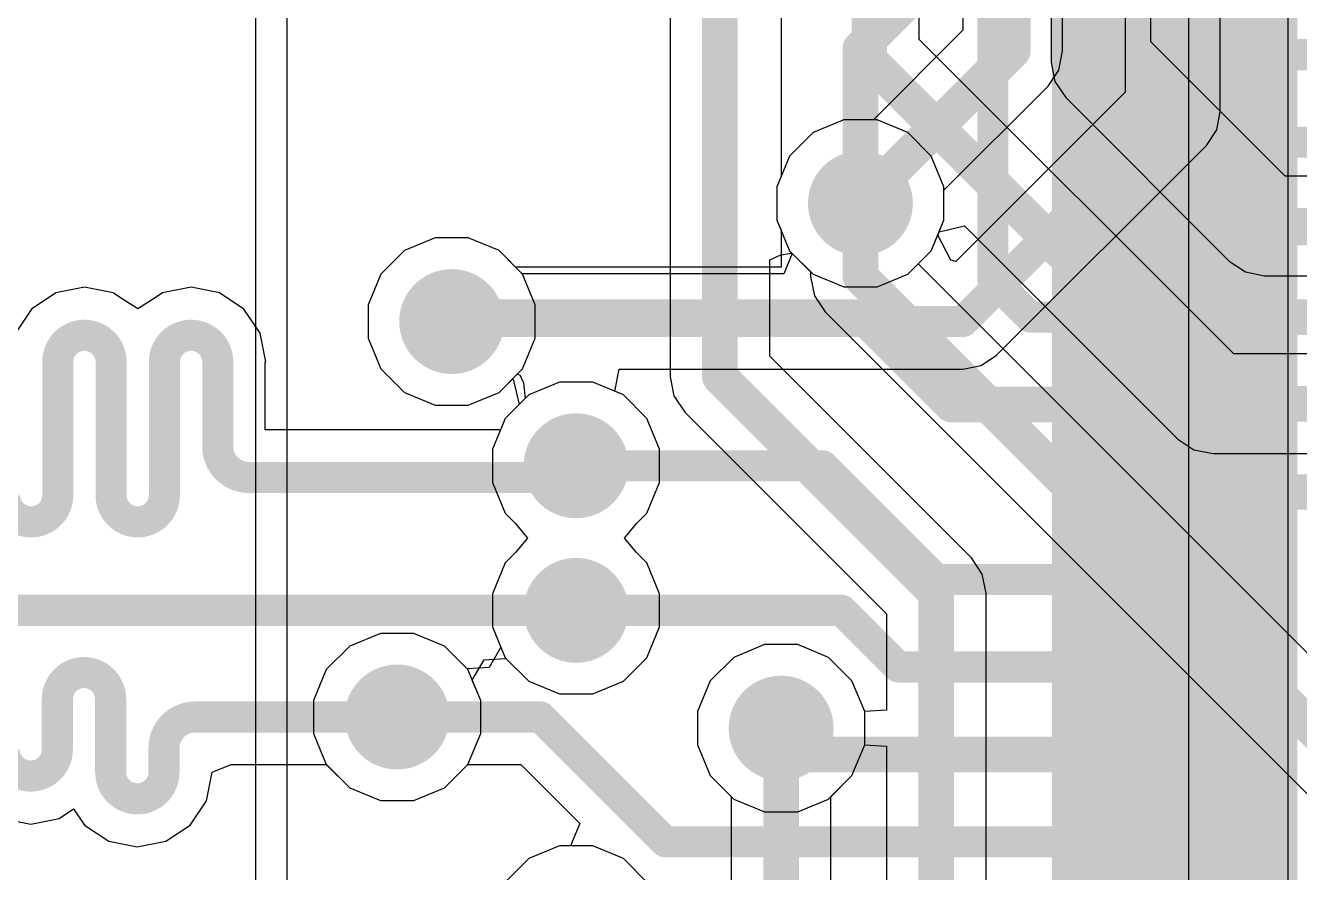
# Model space of a CAD drawing. Header units: inches. Extents: x -3 to 128, y -12 to 41.
# Drawn here: x 101.22 to 108.5, y 18.88 to 23.73 of the extents above; entities that cross this region are included whole.
import ezdxf

# ---------------------------------------------------------------- set-up
doc = ezdxf.new("R2010")
doc.units = ezdxf.units.IN
for name, color, linetype in [('Bottom Layer', 5, 'Continuous'), ('Layer 1', 16, 'Continuous'), ('Layer 2', 76, 'Continuous'), ('Top Layer', 1, 'Continuous'), ('Top Paste', 8, 'Continuous'), ('Top Solder', 216, 'Continuous'), ('Via Holes', 16, 'Continuous')]:
    doc.layers.add(name, color=color, linetype=linetype)

msp = doc.modelspace()

# ---------------------------------------------------------------- hatches: boundary and pattern name
at = {"layer": 'Bottom Layer'}
h = msp.add_hatch(color=5, dxfattribs=at)
edge = h.paths.add_edge_path()
edge.add_arc((105.9935, 22.7091), 0.3, 0, 360)
h = msp.add_hatch(color=5, dxfattribs=at)
edge = h.paths.add_edge_path()
edge.add_arc((103.6567, 22.0337), 0.3, 0, 360)
h = msp.add_hatch(color=5, dxfattribs=at)
edge = h.paths.add_edge_path()
edge.add_arc((104.3679, 21.2091), 0.3, 0, 360)
h = msp.add_hatch(color=5, dxfattribs=at)
edge = h.paths.add_edge_path()
edge.add_arc((104.3679, 20.3827), 0.3, 0, 360)
h = msp.add_hatch(color=5, dxfattribs=at)
edge = h.paths.add_edge_path()
edge.add_arc((103.3446, 19.7731), 0.3, 0, 360)
h = msp.add_hatch(color=5, dxfattribs=at)
edge = h.paths.add_edge_path()
edge.add_arc((105.5401, 19.7091), 0.3, 0, 360)
at = {"layer": 'Layer 1'}
h = msp.add_hatch(color=16, dxfattribs=at)
edge = h.paths.add_edge_path()
edge.add_arc((105.9935, 22.7091), 0.3, 0, 360)
h = msp.add_hatch(color=16, dxfattribs=at)
edge = h.paths.add_edge_path()
edge.add_arc((103.6567, 22.0337), 0.3, 0, 360)
h = msp.add_hatch(color=16, dxfattribs=at)
edge = h.paths.add_edge_path()
edge.add_arc((104.3679, 21.2091), 0.3, 0, 360)
h = msp.add_hatch(color=16, dxfattribs=at)
edge = h.paths.add_edge_path()
edge.add_arc((104.3679, 20.3827), 0.3, 0, 360)
h = msp.add_hatch(color=16, dxfattribs=at)
edge = h.paths.add_edge_path()
edge.add_arc((103.3446, 19.7731), 0.3, 0, 360)
h = msp.add_hatch(color=16, dxfattribs=at)
edge = h.paths.add_edge_path()
edge.add_arc((105.5401, 19.7091), 0.3, 0, 360)
at = {"layer": 'Layer 2'}
h = msp.add_hatch(color=76, dxfattribs=at)
edge = h.paths.add_edge_path()
edge.add_arc((105.9935, 22.7091), 0.3, 0, 360)
h = msp.add_hatch(color=76, dxfattribs=at)
edge = h.paths.add_edge_path()
edge.add_arc((103.6567, 22.0337), 0.3, 0, 360)
h = msp.add_hatch(color=76, dxfattribs=at)
edge = h.paths.add_edge_path()
edge.add_arc((104.3679, 21.2091), 0.3, 0, 360)
h = msp.add_hatch(color=76, dxfattribs=at)
edge = h.paths.add_edge_path()
edge.add_arc((104.3679, 20.3827), 0.3, 0, 360)
h = msp.add_hatch(color=76, dxfattribs=at)
edge = h.paths.add_edge_path()
edge.add_arc((103.3446, 19.7731), 0.3, 0, 360)
h = msp.add_hatch(color=76, dxfattribs=at)
edge = h.paths.add_edge_path()
edge.add_arc((105.5401, 19.7091), 0.3, 0, 360)
at = {"layer": 'Top Layer'}
for points in [[(107.1901, 23.7091), (108.3901, 23.7091), (108.3901, 23.4091), (107.1901, 23.4091)], [(107.1901, 23.2091), (108.3901, 23.2091), (108.3901, 22.9091), (107.1901, 22.9091)], [(107.1901, 22.7091), (108.3901, 22.7091), (108.3901, 22.4091), (107.1901, 22.4091)], [(107.1901, 22.2091), (108.3901, 22.2091), (108.3901, 21.9091), (107.1901, 21.9091)], [(107.1901, 21.7091), (108.3901, 21.7091), (108.3901, 21.4091), (107.1901, 21.4091)], [(107.1901, 21.2091), (108.3901, 21.2091), (108.3901, 20.9091), (107.1901, 20.9091)], [(107.1901, 20.7091), (108.3901, 20.7091), (108.3901, 20.4091), (107.1901, 20.4091)], [(107.1901, 20.2091), (108.3901, 20.2091), (108.3901, 19.9091), (107.1901, 19.9091)], [(107.1901, 19.7091), (108.3901, 19.7091), (108.3901, 19.4091), (107.1901, 19.4091)], [(107.1901, 19.2091), (108.3901, 19.2091), (108.3901, 18.9091), (107.1901, 18.9091)]]:
    msp.add_hatch(color=1, dxfattribs=at).paths.add_polyline_path(points)
h = msp.add_hatch(color=1, dxfattribs=at)
edge = h.paths.add_edge_path()
edge.add_arc((105.9935, 22.7091), 0.3, 0, 360)
h = msp.add_hatch(color=1, dxfattribs=at)
edge = h.paths.add_edge_path()
edge.add_arc((103.6567, 22.0337), 0.3, 0, 360)
h = msp.add_hatch(color=1, dxfattribs=at)
edge = h.paths.add_edge_path()
edge.add_arc((104.3679, 21.2091), 0.3, 0, 360)
h = msp.add_hatch(color=1, dxfattribs=at)
edge = h.paths.add_edge_path()
edge.add_arc((104.3679, 20.3827), 0.3, 0, 360)
h = msp.add_hatch(color=1, dxfattribs=at)
edge = h.paths.add_edge_path()
edge.add_arc((103.3446, 19.7731), 0.3, 0, 360)
h = msp.add_hatch(color=1, dxfattribs=at)
edge = h.paths.add_edge_path()
edge.add_arc((105.5401, 19.7091), 0.3, 0, 360)
at = {"layer": 'Top Paste'}
for points in [[(107.1901, 23.7091), (108.3901, 23.7091), (108.3901, 23.4091), (107.1901, 23.4091)], [(107.1901, 23.2091), (108.3901, 23.2091), (108.3901, 22.9091), (107.1901, 22.9091)], [(107.1901, 22.7091), (108.3901, 22.7091), (108.3901, 22.4091), (107.1901, 22.4091)], [(107.1901, 22.2091), (108.3901, 22.2091), (108.3901, 21.9091), (107.1901, 21.9091)], [(107.1901, 21.7091), (108.3901, 21.7091), (108.3901, 21.4091), (107.1901, 21.4091)], [(107.1901, 21.2091), (108.3901, 21.2091), (108.3901, 20.9091), (107.1901, 20.9091)], [(107.1901, 20.7091), (108.3901, 20.7091), (108.3901, 20.4091), (107.1901, 20.4091)], [(107.1901, 20.2091), (108.3901, 20.2091), (108.3901, 19.9091), (107.1901, 19.9091)], [(107.1901, 19.7091), (108.3901, 19.7091), (108.3901, 19.4091), (107.1901, 19.4091)], [(107.1901, 19.2091), (108.3901, 19.2091), (108.3901, 18.9091), (107.1901, 18.9091)]]:
    msp.add_hatch(color=8, dxfattribs=at).paths.add_polyline_path(points)
at = {"layer": 'Top Solder'}
for points in [[(107.0885, 23.8107), (108.4917, 23.8107), (108.4917, 23.3075), (107.0885, 23.3075)], [(107.0885, 23.3107), (108.4917, 23.3107), (108.4917, 22.8075), (107.0885, 22.8075)], [(107.0885, 22.8107), (108.4917, 22.8107), (108.4917, 22.3075), (107.0885, 22.3075)], [(107.0885, 22.3107), (108.4917, 22.3107), (108.4917, 21.8075), (107.0885, 21.8075)], [(107.0885, 21.8107), (108.4917, 21.8107), (108.4917, 21.3075), (107.0885, 21.3075)], [(107.0885, 21.3107), (108.4917, 21.3107), (108.4917, 20.8075), (107.0885, 20.8075)], [(107.0885, 20.8107), (108.4917, 20.8107), (108.4917, 20.3075), (107.0885, 20.3075)], [(107.0885, 20.3107), (108.4917, 20.3107), (108.4917, 19.8075), (107.0885, 19.8075)], [(107.0885, 19.8107), (108.4917, 19.8107), (108.4917, 19.3075), (107.0885, 19.3075)], [(107.0885, 19.3107), (108.4917, 19.3107), (108.4917, 18.8075), (107.0885, 18.8075)]]:
    msp.add_hatch(color=216, dxfattribs=at).paths.add_polyline_path(points)
at = {"layer": 'Via Holes'}
h = msp.add_hatch(color=7, dxfattribs=at)
edge = h.paths.add_edge_path()
edge.add_arc((105.9935, 22.7091), 0.15, 0, 360)
h = msp.add_hatch(color=7, dxfattribs=at)
edge = h.paths.add_edge_path()
edge.add_arc((103.6567, 22.0337), 0.15, 0, 360)
h = msp.add_hatch(color=7, dxfattribs=at)
edge = h.paths.add_edge_path()
edge.add_arc((104.3679, 21.2091), 0.15, 0, 360)
h = msp.add_hatch(color=7, dxfattribs=at)
edge = h.paths.add_edge_path()
edge.add_arc((104.3679, 20.3827), 0.15, 0, 360)
h = msp.add_hatch(color=7, dxfattribs=at)
edge = h.paths.add_edge_path()
edge.add_arc((103.3446, 19.7731), 0.15, 0, 360)
h = msp.add_hatch(color=7, dxfattribs=at)
edge = h.paths.add_edge_path()
edge.add_arc((105.5401, 19.7091), 0.15, 0, 360)

# ---------------------------------------------------------------- linework, layer by layer
at = {"layer": 'Bottom Layer'}
for p, q in [((107.8696, 25.7949), (107.8696, 16.6771)), ((108.4394, 16.5591), (108.4394, 25.6769)), ((105.8985, 23.1869), (105.7228, 23.1141)), ((106.0885, 23.1869), (105.8985, 23.1869)), ((106.2641, 23.1141), (106.0885, 23.1869)), ((105.7228, 23.1141), (105.5884, 22.9797)), ((106.3986, 22.9797), (106.2641, 23.1141)), ((105.5884, 22.9797), (105.5157, 22.8041)), ((106.4713, 22.8041), (106.3986, 22.9797)), ((105.5157, 22.8041), (105.5157, 22.614)), ((106.4713, 22.614), (106.4713, 22.8041)), ((105.5157, 22.614), (105.5884, 22.4384)), ((106.3986, 22.4384), (106.4713, 22.614)), ((103.5617, 22.5115), (103.386, 22.4388)), ((103.7517, 22.5115), (103.5617, 22.5115)), ((103.9273, 22.4388), (103.7517, 22.5115)), ((103.386, 22.4388), (103.2516, 22.3044)), ((104.0618, 22.3044), (103.9273, 22.4388)), ((105.5884, 22.4384), (105.7228, 22.304)), ((106.2641, 22.304), (106.3986, 22.4384)), ((103.2516, 22.3044), (103.1789, 22.1288)), ((104.1345, 22.1288), (104.0618, 22.3044)), ((105.7228, 22.304), (105.8985, 22.2313)), ((106.0885, 22.2313), (106.2641, 22.304)), ((105.8985, 22.2313), (106.0885, 22.2313)), ((103.1789, 22.1288), (103.1789, 21.9387)), ((104.1345, 21.9387), (104.1345, 22.1288)), ((103.1789, 21.9387), (103.2516, 21.7631)), ((104.0618, 21.7631), (104.1345, 21.9387)), ((103.2516, 21.7631), (103.386, 21.6287)), ((103.9273, 21.6287), (104.0618, 21.7631)), ((104.2729, 21.6869), (104.0972, 21.6141)), ((104.4629, 21.6869), (104.2729, 21.6869)), ((104.6385, 21.6141), (104.4629, 21.6869)), ((103.386, 21.6287), (103.5617, 21.5559)), ((103.7517, 21.5559), (103.9273, 21.6287)), ((104.0972, 21.6141), (103.9628, 21.4797)), ((104.773, 21.4797), (104.6385, 21.6141)), ((103.5617, 21.5559), (103.7517, 21.5559)), ((103.9628, 21.4797), (103.8901, 21.3041)), ((104.8457, 21.3041), (104.773, 21.4797)), ((103.8901, 21.3041), (103.8901, 21.114)), ((104.8457, 21.114), (104.8457, 21.3041)), ((103.8901, 21.114), (103.9628, 20.9384)), ((104.773, 20.9384), (104.8457, 21.114)), ((103.9628, 20.9384), (104.0224, 20.8789)), ((104.7134, 20.8789), (104.773, 20.9384)), ((104.0224, 20.8789), (104.0906, 20.7959)), ((104.6452, 20.7959), (104.7134, 20.8789)), ((104.0906, 20.7959), (104.0224, 20.7129)), ((104.7134, 20.7129), (104.6452, 20.7959)), ((104.0224, 20.7129), (103.9628, 20.6534)), ((104.773, 20.6534), (104.7134, 20.7129)), ((103.9628, 20.6534), (103.8901, 20.4778)), ((104.8457, 20.4778), (104.773, 20.6534)), ((103.8901, 20.4778), (103.8901, 20.2877)), ((104.8457, 20.2877), (104.8457, 20.4778)), ((103.2496, 20.2509), (103.0739, 20.1782)), ((103.4396, 20.2509), (103.2496, 20.2509)), ((103.6152, 20.1782), (103.4396, 20.2509)), ((103.8901, 20.2877), (103.9628, 20.1121)), ((104.773, 20.1121), (104.8457, 20.2877)), ((103.0739, 20.1782), (102.9395, 20.0438)), ((103.7497, 20.0438), (103.6152, 20.1782)), ((105.4451, 20.1869), (105.2695, 20.1141)), ((105.6352, 20.1869), (105.4451, 20.1869)), ((105.8108, 20.1141), (105.6352, 20.1869)), ((103.9628, 20.1121), (104.0972, 19.9777)), ((104.6385, 19.9777), (104.773, 20.1121)), ((105.2695, 20.1141), (105.1351, 19.9797)), ((105.9452, 19.9797), (105.8108, 20.1141)), ((102.9395, 20.0438), (102.8668, 19.8682)), ((103.8224, 19.8682), (103.7497, 20.0438)), ((104.0972, 19.9777), (104.2729, 19.9049)), ((104.4629, 19.9049), (104.6385, 19.9777)), ((105.1351, 19.9797), (105.0623, 19.8041)), ((106.0179, 19.8041), (105.9452, 19.9797)), ((104.2729, 19.9049), (104.4629, 19.9049)), ((102.8668, 19.8682), (102.8668, 19.6781)), ((103.8224, 19.6781), (103.8224, 19.8682)), ((105.0623, 19.8041), (105.0623, 19.614)), ((106.0179, 19.614), (106.0179, 19.8041)), ((102.8668, 19.6781), (102.9395, 19.5025)), ((103.7497, 19.5025), (103.8224, 19.6781)), ((105.0623, 19.614), (105.1351, 19.4384)), ((105.9452, 19.4384), (106.0179, 19.614)), ((102.9395, 19.5025), (103.0739, 19.3681)), ((103.6152, 19.3681), (103.7497, 19.5025)), ((105.1351, 19.4384), (105.2552, 19.3182)), ((105.825, 19.3182), (105.9452, 19.4384)), ((103.0739, 19.3681), (103.2496, 19.2953)), ((103.4396, 19.2953), (103.6152, 19.3681)), ((105.2552, 19.3182), (105.2552, 17.9646)), ((105.825, 17.8466), (105.825, 19.3182)), ((103.2496, 19.2953), (103.4396, 19.2953)), ((104.2729, 19.0369), (104.0972, 18.9641)), ((104.4629, 19.0369), (104.2729, 19.0369)), ((104.6385, 18.9641), (104.4629, 19.0369)), ((104.0972, 18.9641), (103.9628, 18.8297)), ((104.773, 18.8297), (104.6385, 18.9641))]:
    msp.add_line(p, q, dxfattribs=at)
for points in [[(108.1545, 16.5591, 0.2032, 0.2032, 0), (108.1545, 25.7949, 0.2032, 0.2032, 0)], [(105.5401, 17.8466, 0.2032, 0.2032, 0), (105.5401, 19.7091, 0.2032, 0.2032, 0)]]:
    msp.add_lwpolyline(points, format="xyseb", dxfattribs=at)
msp.add_lwpolyline([(105.4893, 19.7091, 0.1016, 0.1016, 1), (105.5909, 19.7091, 0.1016, 0.1016, 1)], format="xyseb", close=True, dxfattribs=at)
at = {"layer": 'Layer 1'}
for p, q in [((107.6534, 23.6333), (107.6534, 29.9467)), ((107.0837, 25.8995), (107.0837, 23.5153)), ((104.9052, 24.5885), (104.9052, 21.7173)), ((106.3292, 23.6465), (106.3292, 24.1165)), ((108.1275, 21.8482), (106.3292, 23.6465)), ((108.4217, 22.865), (107.6534, 23.6333)), ((107.0837, 23.5153), (107.0837, 23.5153)), ((107.0837, 23.5153), (107.1053, 23.4063)), ((107.1053, 23.4063), (107.1671, 23.3139)), ((107.1671, 23.3139), (108.1023, 22.3787)), ((118.83, 22.865), (108.4217, 22.865)), ((106.4435, 22.5469), (106.5886, 22.5813)), ((106.5886, 22.5813), (107.808, 21.3619)), ((103.5617, 22.5115), (103.386, 22.4388)), ((103.7517, 22.5115), (103.5617, 22.5115)), ((103.9273, 22.4388), (103.7517, 22.5115)), ((106.3986, 22.4384), (106.4435, 22.5469)), ((103.386, 22.4388), (103.2516, 22.3044)), ((104.0618, 22.3044), (103.9273, 22.4388)), ((106.3233, 22.3632), (106.3986, 22.4384)), ((105.475, 22.3859), (105.5384, 22.4152)), ((105.475, 21.8353), (105.475, 22.3859)), ((105.5384, 22.4152), (105.602, 22.4249)), ((105.602, 22.4249), (105.7086, 22.3182)), ((108.9926, 19.6939), (106.3233, 22.3632)), ((108.1023, 22.3787), (108.1023, 22.3787)), ((108.1023, 22.3787), (108.1947, 22.317)), ((103.2516, 22.3044), (103.1789, 22.1288)), ((104.1345, 22.1288), (104.0618, 22.3044)), ((105.7086, 22.3182), (105.7086, 22.2902)), ((105.7086, 22.2902), (105.7086, 22.2902)), ((105.7086, 22.2902), (105.7303, 22.1811)), ((108.1947, 22.317), (108.3037, 22.2953)), ((108.3037, 22.2953), (108.3037, 22.2953)), ((108.3037, 22.2953), (118.83, 22.2953)), ((101.557, 22.2302), (101.3935, 22.1977)), ((101.7205, 22.1977), (101.557, 22.2302)), ((102.1666, 22.2302), (102.0031, 22.1977)), ((102.3301, 22.1977), (102.1666, 22.2302)), ((101.3935, 22.1977), (101.2548, 22.1051)), ((101.7572, 22.1732), (101.7205, 22.1977)), ((101.8618, 22.1068), (101.7572, 22.1732)), ((101.9664, 22.1732), (101.8618, 22.1068)), ((102.0031, 22.1977), (101.9664, 22.1732)), ((102.4687, 22.1051), (102.3301, 22.1977)), ((105.7303, 22.1811), (105.7921, 22.0887)), ((101.2548, 22.1051), (101.1622, 21.9665)), ((102.5614, 21.9665), (102.4687, 22.1051)), ((103.1789, 22.1288), (103.1789, 21.9387)), ((104.1345, 21.9387), (104.1345, 22.1288)), ((105.7921, 22.0887), (108.6731, 19.2076)), ((102.5939, 21.8029), (102.5614, 21.9665)), ((103.1789, 21.9387), (103.2516, 21.7631)), ((104.0618, 21.7631), (104.1345, 21.9387)), ((102.5909, 21.4143), (102.5909, 21.8029)), ((102.5909, 21.8029), (102.5939, 21.8029)), ((106.6282, 20.6821), (105.475, 21.8353)), ((116.3627, 21.8482), (108.1275, 21.8482)), ((103.2516, 21.7631), (103.386, 21.6287)), ((103.9273, 21.6287), (104.0618, 21.7631)), ((104.9052, 21.7173), (104.9052, 21.7173)), ((104.9052, 21.7173), (104.9269, 21.6082)), ((104.2729, 21.6869), (104.0972, 21.6141)), ((104.4629, 21.6869), (104.2729, 21.6869)), ((104.6385, 21.6141), (104.4629, 21.6869)), ((103.386, 21.6287), (103.5617, 21.5559)), ((103.7517, 21.5559), (103.9273, 21.6287)), ((104.0972, 21.6141), (103.9628, 21.4797)), ((104.773, 21.4797), (104.6385, 21.6141)), ((104.9269, 21.6082), (104.9887, 21.5158)), ((103.5617, 21.5559), (103.7517, 21.5559)), ((104.9887, 21.5158), (106.1419, 20.3626)), ((103.9628, 21.4797), (103.9357, 21.4143)), ((104.8457, 21.3041), (104.773, 21.4797)), ((103.9357, 21.4143), (102.5909, 21.4143)), ((107.808, 21.3619), (107.808, 21.3619)), ((107.808, 21.3619), (107.9005, 21.3002)), ((104.8457, 21.114), (104.8457, 21.3041)), ((107.9005, 21.3002), (108.0095, 21.2785)), ((108.0095, 21.2785), (108.682, 21.2785)), ((104.773, 20.9384), (104.8457, 21.114)), ((104.7134, 20.8789), (104.773, 20.9384)), ((104.6452, 20.7959), (104.7134, 20.8789)), ((104.7134, 20.7129), (104.6452, 20.7959)), ((104.773, 20.6534), (104.7134, 20.7129)), ((104.8457, 20.4778), (104.773, 20.6534)), ((106.69, 20.5896), (106.6282, 20.6821)), ((106.6282, 20.6821), (106.6282, 20.6821)), ((106.7116, 20.4806), (106.69, 20.5896)), ((104.8457, 20.2877), (104.8457, 20.4778)), ((106.7116, 17.2213), (106.7116, 20.4806)), ((106.7116, 20.4806), (106.7116, 20.4806)), ((106.1419, 20.3626), (106.1419, 19.8114)), ((104.773, 20.1121), (104.8457, 20.2877)), ((105.4451, 20.1869), (105.2695, 20.1141)), ((105.6352, 20.1869), (105.4451, 20.1869)), ((105.8108, 20.1141), (105.6352, 20.1869)), ((103.8419, 20.0993), (103.9666, 20.1083)), ((103.9666, 20.1083), (104.0972, 19.9777)), ((104.6385, 19.9777), (104.773, 20.1121)), ((105.2695, 20.1141), (105.1351, 19.9797)), ((105.9452, 19.9797), (105.8108, 20.1141)), ((103.7745, 19.9838), (103.8419, 20.0993)), ((103.8224, 19.8682), (103.7745, 19.9838)), ((104.0972, 19.9777), (104.2729, 19.9049)), ((104.4629, 19.9049), (104.6385, 19.9777)), ((105.1351, 19.9797), (105.0623, 19.8041)), ((106.0179, 19.8041), (105.9452, 19.9797)), ((104.2729, 19.9049), (104.4629, 19.9049)), ((103.8224, 19.6781), (103.8224, 19.8682)), ((105.0623, 19.8041), (105.0623, 19.614)), ((106.1419, 19.8114), (106.0179, 19.8041)), ((103.7497, 19.5025), (103.8224, 19.6781)), ((105.0623, 19.614), (105.1351, 19.4384)), ((105.9452, 19.4384), (106.0179, 19.614)), ((106.0179, 19.614), (106.1419, 19.6067)), ((106.1419, 19.6067), (106.1419, 17.2213)), ((102.2541, 19.2942), (102.2866, 19.4577)), ((102.2866, 19.4577), (102.3956, 19.5012)), ((102.3956, 19.5012), (102.9408, 19.5012)), ((102.9408, 19.5012), (103.0739, 19.3681)), ((103.6152, 19.3681), (103.7497, 19.5025)), ((105.1351, 19.4384), (105.2695, 19.304)), ((105.8108, 19.304), (105.9452, 19.4384)), ((103.0739, 19.3681), (103.2496, 19.2953)), ((103.4396, 19.2953), (103.6152, 19.3681)), ((105.2695, 19.304), (105.4451, 19.2313)), ((105.6352, 19.2313), (105.8108, 19.304)), ((101.4132, 19.1931), (101.4954, 19.248)), ((101.4954, 19.248), (101.5572, 19.1556)), ((102.1615, 19.1556), (102.2541, 19.2942)), ((103.2496, 19.2953), (103.4396, 19.2953)), ((105.4451, 19.2313), (105.6352, 19.2313)), ((101.0862, 19.1931), (101.2497, 19.1605)), ((101.2497, 19.1605), (101.4132, 19.1931)), ((101.5572, 19.1556), (101.6958, 19.063)), ((102.0228, 19.063), (102.1615, 19.1556)), ((101.6958, 19.063), (101.8593, 19.0304)), ((101.8593, 19.0304), (102.0228, 19.063)), ((104.2729, 19.0369), (104.0972, 18.9641)), ((104.4629, 19.0369), (104.2729, 19.0369)), ((104.6385, 18.9641), (104.4629, 19.0369)), ((104.0972, 18.9641), (103.9641, 18.831)), ((104.773, 18.8297), (104.6385, 18.9641))]:
    msp.add_line(p, q, dxfattribs=at)
for points in [[(107.3685, 23.5153, 0.2032, 0.2032, 0), (107.3685, 29.9467, 0.2032, 0.2032, 0)], [(105.1901, 21.7173, 0.2032, 0.2032, 0), (105.1901, 24.5885, 0.2032, 0.2032, 0)], [(106.0443, 23.5285, 0.2032, 0.2032, 0), (106.0443, 24.1165, 0.2032, 0.2032, 0)], [(106.0443, 23.5285, 0.2032, 0.2032, 0), (108.0095, 21.5634, 0.2032, 0.2032, 0)], [(107.3685, 23.5153, 0.2032, 0.2032, 0), (108.3037, 22.5802, 0.2032, 0.2032, 0)], [(105.9935, 22.2902, 0.2032, 0.2032, 0), (105.9935, 22.7091, 0.2032, 0.2032, 0)], [(108.3037, 22.5802, 0.2032, 0.2032, 0), (119.2208, 22.5802, 0.2032, 0.2032, 0)], [(105.9935, 22.2902, 0.2032, 0.2032, 0), (108.8746, 19.4091, 0.2032, 0.2032, 0)], [(101.4046, 21.8029, 0.1778, 0.1778, -1), (101.7094, 21.8029, 0.1778, 0.1778, 0)], [(102.0142, 21.8029, 0.1778, 0.1778, -1), (102.319, 21.8029, 0.1778, 0.1778, 0)], [(101.4046, 21.0408, 0.1778, 0.1778, 0), (101.4046, 21.8029, 0.1778, 0.1778, 0)], [(101.7094, 21.0408, 0.1778, 0.1778, 0), (101.7094, 21.8029, 0.1778, 0.1778, 0)], [(102.0142, 21.0408, 0.1778, 0.1778, 0), (102.0142, 21.8029, 0.1778, 0.1778, 0)], [(102.319, 21.3202, 0.1778, 0.1778, 0), (102.319, 21.8029, 0.1778, 0.1778, 0)], [(105.1901, 21.7173, 0.2032, 0.2032, 0), (106.4268, 20.4806, 0.2032, 0.2032, 0)], [(108.0095, 21.5634, 0.2032, 0.2032, 0), (116.7535, 21.5634, 0.2032, 0.2032, 0)], [(102.4968, 21.1424, 0.1778, 0.1778, -0.414214), (102.319, 21.3202, 0.1778, 0.1778, 0)], [(104.2782, 21.1424, 0.1778, 0.1778, 0), (104.3679, 21.2321, 0.1778, 0.1778, 0)], [(102.4968, 21.1424, 0.1778, 0.1778, 0), (102.8905, 21.1424, 0.1778, 0.1778, 0)], [(102.8905, 21.1424, 0.1778, 0.1778, 0), (104.2782, 21.1424, 0.1778, 0.1778, 0)], [(101.4046, 21.0408, 0.1778, 0.1778, -1), (101.0998, 21.0408, 0.1778, 0.1778, 0)], [(102.0142, 21.0408, 0.1778, 0.1778, -1), (101.7094, 21.0408, 0.1778, 0.1778, 0)], [(106.4268, 16.8305, 0.2032, 0.2032, 0), (106.4268, 20.4806, 0.2032, 0.2032, 0)], [(100.5513, 20.3827, 0.1778, 0.1778, 0), (104.3679, 20.3827, 0.1778, 0.1778, 0)], [(101.4021, 19.8747, 0.1778, 0.1778, -1), (101.7069, 19.8747, 0.1778, 0.1778, 0)], [(101.4021, 19.5878, 0.1778, 0.1778, 0), (101.4021, 19.8747, 0.1778, 0.1778, 0)], [(101.7069, 19.4577, 0.1778, 0.1778, 0), (101.7069, 19.8747, 0.1778, 0.1778, 0)], [(102.0117, 19.5953, 0.1778, 0.1778, -0.414214), (102.1895, 19.7731, 0.1778, 0.1778, 0)], [(102.1895, 19.7731, 0.1778, 0.1778, 0), (102.2784, 19.7731, 0.1778, 0.1778, 0)], [(102.2784, 19.7731, 0.1778, 0.1778, 0), (103.3446, 19.7731, 0.1778, 0.1778, 0)], [(101.4021, 19.5878, 0.1778, 0.1778, -1), (101.0973, 19.5878, 0.1778, 0.1778, 0)], [(102.0117, 19.4577, 0.1778, 0.1778, 0), (102.0117, 19.5953, 0.1778, 0.1778, 0)], [(102.0117, 19.4577, 0.1778, 0.1778, -1), (101.7069, 19.4577, 0.1778, 0.1778, 0)]]:
    msp.add_lwpolyline(points, format="xyseb", dxfattribs=at)
for points in [[(105.9935, 23.5285, 0.1016, 0.1016, 1), (106.0951, 23.5285, 0.1016, 0.1016, 1)], [(105.9935, 23.5285, 0.1016, 0.1016, 1), (106.0951, 23.5285, 0.1016, 0.1016, 1)], [(107.3177, 23.5153, 0.1016, 0.1016, 1), (107.4193, 23.5153, 0.1016, 0.1016, 1)], [(107.3177, 23.5153, 0.1016, 0.1016, 1), (107.4193, 23.5153, 0.1016, 0.1016, 1)], [(105.9427, 22.7091, 0.1016, 0.1016, 1), (106.0443, 22.7091, 0.1016, 0.1016, 1)], [(108.2529, 22.5802, 0.1016, 0.1016, 1), (108.3545, 22.5802, 0.1016, 0.1016, 1)], [(108.2529, 22.5802, 0.1016, 0.1016, 1), (108.3545, 22.5802, 0.1016, 0.1016, 1)], [(105.9427, 22.2902, 0.1016, 0.1016, 1), (106.0443, 22.2902, 0.1016, 0.1016, 1)], [(105.9427, 22.2902, 0.1016, 0.1016, 1), (106.0443, 22.2902, 0.1016, 0.1016, 1)], [(101.3601, 21.8029, 0.0889, 0.0889, 1), (101.449, 21.8029, 0.0889, 0.0889, 1)], [(101.3601, 21.8029, 0.0889, 0.0889, 1), (101.449, 21.8029, 0.0889, 0.0889, 1)], [(101.6649, 21.8029, 0.0889, 0.0889, 1), (101.7538, 21.8029, 0.0889, 0.0889, 1)], [(101.6649, 21.8029, 0.0889, 0.0889, 1), (101.7538, 21.8029, 0.0889, 0.0889, 1)], [(101.9697, 21.8029, 0.0889, 0.0889, 1), (102.0586, 21.8029, 0.0889, 0.0889, 1)], [(101.9697, 21.8029, 0.0889, 0.0889, 1), (102.0586, 21.8029, 0.0889, 0.0889, 1)], [(102.2745, 21.8029, 0.0889, 0.0889, 1), (102.3634, 21.8029, 0.0889, 0.0889, 1)], [(102.2745, 21.8029, 0.0889, 0.0889, 1), (102.3634, 21.8029, 0.0889, 0.0889, 1)], [(105.1393, 21.7173, 0.1016, 0.1016, 1), (105.2409, 21.7173, 0.1016, 0.1016, 1)], [(105.1393, 21.7173, 0.1016, 0.1016, 1), (105.2409, 21.7173, 0.1016, 0.1016, 1)], [(107.9587, 21.5634, 0.1016, 0.1016, 1), (108.0603, 21.5634, 0.1016, 0.1016, 1)], [(107.9587, 21.5634, 0.1016, 0.1016, 1), (108.0603, 21.5634, 0.1016, 0.1016, 1)], [(102.2745, 21.3202, 0.0889, 0.0889, 1), (102.3634, 21.3202, 0.0889, 0.0889, 1)], [(102.2745, 21.3202, 0.0889, 0.0889, 1), (102.3634, 21.3202, 0.0889, 0.0889, 1)], [(104.3234, 21.2321, 0.0889, 0.0889, 1), (104.4123, 21.2321, 0.0889, 0.0889, 1)], [(102.4523, 21.1424, 0.0889, 0.0889, 1), (102.5412, 21.1424, 0.0889, 0.0889, 1)], [(102.4523, 21.1424, 0.0889, 0.0889, 1), (102.5412, 21.1424, 0.0889, 0.0889, 1)], [(102.8461, 21.1424, 0.0889, 0.0889, 1), (102.935, 21.1424, 0.0889, 0.0889, 1)], [(102.8461, 21.1424, 0.0889, 0.0889, 1), (102.935, 21.1424, 0.0889, 0.0889, 1)], [(104.2337, 21.1424, 0.0889, 0.0889, 1), (104.3226, 21.1424, 0.0889, 0.0889, 1)], [(104.2337, 21.1424, 0.0889, 0.0889, 1), (104.3226, 21.1424, 0.0889, 0.0889, 1)], [(101.3601, 21.0408, 0.0889, 0.0889, 1), (101.449, 21.0408, 0.0889, 0.0889, 1)], [(101.3601, 21.0408, 0.0889, 0.0889, 1), (101.449, 21.0408, 0.0889, 0.0889, 1)], [(101.6649, 21.0408, 0.0889, 0.0889, 1), (101.7538, 21.0408, 0.0889, 0.0889, 1)], [(101.6649, 21.0408, 0.0889, 0.0889, 1), (101.7538, 21.0408, 0.0889, 0.0889, 1)], [(101.9697, 21.0408, 0.0889, 0.0889, 1), (102.0586, 21.0408, 0.0889, 0.0889, 1)], [(101.9697, 21.0408, 0.0889, 0.0889, 1), (102.0586, 21.0408, 0.0889, 0.0889, 1)], [(106.376, 20.4806, 0.1016, 0.1016, 1), (106.4776, 20.4806, 0.1016, 0.1016, 1)], [(106.376, 20.4806, 0.1016, 0.1016, 1), (106.4776, 20.4806, 0.1016, 0.1016, 1)], [(104.3234, 20.3827, 0.0889, 0.0889, 1), (104.4123, 20.3827, 0.0889, 0.0889, 1)], [(101.3577, 19.8747, 0.0889, 0.0889, 1), (101.4466, 19.8747, 0.0889, 0.0889, 1)], [(101.3577, 19.8747, 0.0889, 0.0889, 1), (101.4466, 19.8747, 0.0889, 0.0889, 1)], [(101.6625, 19.8747, 0.0889, 0.0889, 1), (101.7514, 19.8747, 0.0889, 0.0889, 1)], [(101.6625, 19.8747, 0.0889, 0.0889, 1), (101.7514, 19.8747, 0.0889, 0.0889, 1)], [(102.1451, 19.7731, 0.0889, 0.0889, 1), (102.234, 19.7731, 0.0889, 0.0889, 1)], [(102.1451, 19.7731, 0.0889, 0.0889, 1), (102.234, 19.7731, 0.0889, 0.0889, 1)], [(102.234, 19.7731, 0.0889, 0.0889, 1), (102.3229, 19.7731, 0.0889, 0.0889, 1)], [(102.234, 19.7731, 0.0889, 0.0889, 1), (102.3229, 19.7731, 0.0889, 0.0889, 1)], [(103.3001, 19.7731, 0.0889, 0.0889, 1), (103.389, 19.7731, 0.0889, 0.0889, 1)], [(101.3577, 19.5878, 0.0889, 0.0889, 1), (101.4466, 19.5878, 0.0889, 0.0889, 1)], [(101.3577, 19.5878, 0.0889, 0.0889, 1), (101.4466, 19.5878, 0.0889, 0.0889, 1)], [(101.9673, 19.5953, 0.0889, 0.0889, 1), (102.0562, 19.5953, 0.0889, 0.0889, 1)], [(101.9673, 19.5953, 0.0889, 0.0889, 1), (102.0562, 19.5953, 0.0889, 0.0889, 1)], [(101.6625, 19.4577, 0.0889, 0.0889, 1), (101.7514, 19.4577, 0.0889, 0.0889, 1)], [(101.6625, 19.4577, 0.0889, 0.0889, 1), (101.7514, 19.4577, 0.0889, 0.0889, 1)], [(101.9673, 19.4577, 0.0889, 0.0889, 1), (102.0562, 19.4577, 0.0889, 0.0889, 1)], [(101.9673, 19.4577, 0.0889, 0.0889, 1), (102.0562, 19.4577, 0.0889, 0.0889, 1)]]:
    msp.add_lwpolyline(points, format="xyseb", close=True, dxfattribs=at)
at = {"layer": 'Layer 2'}
for p, q in [((107.5073, 25.3121), (107.5073, 23.3457)), ((108.0511, 23.233), (108.0511, 25.1995)), ((107.1497, 23.5804), (107.1497, 24.855)), ((106.5799, 24.2356), (106.5799, 23.6984)), ((102.7169, 12.351), (102.7169, 24.0881)), ((102.5356, 23.9068), (102.5356, 14.7645)), ((106.5799, 23.6984), (106.0684, 23.1869)), ((107.128, 23.4713), (107.1497, 23.5804)), ((107.1497, 23.5804), (107.1497, 23.5804)), ((107.0662, 23.3789), (107.128, 23.4713)), ((106.4713, 22.784), (107.0662, 23.3789)), ((107.5073, 23.3457), (106.5394, 22.3777)), ((107.0662, 23.3789), (107.0662, 23.3789)), ((105.8985, 23.1869), (105.7228, 23.1141)), ((106.0684, 23.1869), (105.8985, 23.1869)), ((108.0304, 23.129), (108.0511, 23.233)), ((105.7228, 23.1141), (105.5884, 22.9797)), ((107.9715, 23.0407), (108.0304, 23.129)), ((106.7722, 21.8415), (107.9715, 23.0407)), ((107.9715, 23.0407), (107.9715, 23.0407)), ((105.5884, 22.9797), (105.5157, 22.8041)), ((105.5157, 22.8041), (105.5157, 22.614)), ((106.4713, 22.614), (106.4713, 22.784)), ((105.5157, 22.614), (105.5884, 22.4384)), ((106.4356, 22.5279), (106.4713, 22.614)), ((103.5617, 22.5115), (103.386, 22.4388)), ((103.7517, 22.5115), (103.5617, 22.5115)), ((103.9273, 22.4388), (103.7517, 22.5115)), ((106.5097, 22.3836), (106.4356, 22.5279)), ((103.386, 22.4388), (103.2516, 22.3044)), ((104.0605, 22.3057), (103.9273, 22.4388)), ((105.5884, 22.4384), (105.6039, 22.423)), ((105.6039, 22.423), (105.5552, 22.3057)), ((106.5394, 22.3777), (106.5097, 22.3836)), ((103.2516, 22.3044), (103.1789, 22.1288)), ((105.5552, 22.3057), (104.0605, 22.3057)), ((103.1789, 22.1288), (103.1789, 21.9387)), ((103.1789, 21.9387), (103.2516, 21.7631)), ((106.5799, 21.7618), (106.684, 21.7825)), ((106.684, 21.7825), (106.7722, 21.8415)), ((103.2516, 21.7631), (103.386, 21.6287)), ((104.5886, 21.6348), (104.6139, 21.7618)), ((104.6139, 21.7618), (106.5799, 21.7618)), ((103.9273, 21.6287), (104.0037, 21.7051)), ((104.0037, 21.7051), (104.0075, 21.7039)), ((104.0075, 21.7039), (104.0434, 21.5603)), ((104.6385, 21.6141), (104.5886, 21.6348)), ((103.386, 21.6287), (103.5617, 21.5559)), ((103.7517, 21.5559), (103.9273, 21.6287)), ((104.773, 21.4797), (104.6385, 21.6141)), ((103.5617, 21.5559), (103.7517, 21.5559)), ((104.0434, 21.5603), (103.9628, 21.4797)), ((103.9628, 21.4797), (103.8901, 21.3041)), ((104.8457, 21.3041), (104.773, 21.4797)), ((103.8901, 21.3041), (103.8901, 21.114)), ((104.8457, 21.114), (104.8457, 21.3041)), ((103.8901, 21.114), (103.9628, 20.9384)), ((104.773, 20.9384), (104.8457, 21.114)), ((103.9628, 20.9384), (104.0224, 20.8789)), ((104.7134, 20.8789), (104.773, 20.9384)), ((104.0224, 20.8789), (104.0906, 20.7959)), ((104.6452, 20.7959), (104.7134, 20.8789)), ((104.0906, 20.7959), (104.0224, 20.7129)), ((104.7134, 20.7129), (104.6452, 20.7959)), ((104.0224, 20.7129), (103.9628, 20.6534)), ((104.773, 20.6534), (104.7134, 20.7129)), ((103.9628, 20.6534), (103.8901, 20.4778)), ((104.8457, 20.4778), (104.773, 20.6534)), ((103.8901, 20.4778), (103.8901, 20.2877)), ((104.8457, 20.2877), (104.8457, 20.4778)), ((103.2496, 20.2509), (103.0739, 20.1782)), ((103.4396, 20.2509), (103.2496, 20.2509)), ((103.6152, 20.1782), (103.4396, 20.2509)), ((103.8901, 20.2877), (103.9628, 20.1121)), ((104.773, 20.1121), (104.8457, 20.2877)), ((103.0739, 20.1782), (102.9395, 20.0438)), ((103.7497, 20.0438), (103.6152, 20.1782)), ((105.4451, 20.1869), (105.2695, 20.1141)), ((105.6352, 20.1869), (105.4451, 20.1869)), ((105.8108, 20.1141), (105.6352, 20.1869)), ((103.9628, 20.1121), (104.0972, 19.9777)), ((104.6385, 19.9777), (104.773, 20.1121)), ((105.2695, 20.1141), (105.1351, 19.9797)), ((105.9452, 19.9797), (105.8108, 20.1141)), ((102.9395, 20.0438), (102.8668, 19.8682)), ((103.8224, 19.8682), (103.7497, 20.0438)), ((104.0972, 19.9777), (104.2729, 19.9049)), ((104.4629, 19.9049), (104.6385, 19.9777)), ((105.1351, 19.9797), (105.0623, 19.8041)), ((106.0179, 19.8041), (105.9452, 19.9797)), ((104.2729, 19.9049), (104.4629, 19.9049)), ((102.8668, 19.8682), (102.8668, 19.6781)), ((103.8224, 19.6781), (103.8224, 19.8682)), ((105.0623, 19.8041), (105.0623, 19.614)), ((106.0179, 19.614), (106.0179, 19.8041)), ((102.8668, 19.6781), (102.9395, 19.5025)), ((103.7497, 19.5025), (103.8224, 19.6781)), ((105.0623, 19.614), (105.1351, 19.4384)), ((105.9452, 19.4384), (106.0179, 19.614)), ((102.9395, 19.5025), (103.0739, 19.3681)), ((103.6152, 19.3681), (103.7497, 19.5025)), ((105.1351, 19.4384), (105.2695, 19.304)), ((105.8108, 19.304), (105.9452, 19.4384)), ((103.0739, 19.3681), (103.2496, 19.2953)), ((103.4396, 19.2953), (103.6152, 19.3681)), ((105.2695, 19.304), (105.4451, 19.2313)), ((105.6352, 19.2313), (105.8108, 19.304)), ((103.2496, 19.2953), (103.4396, 19.2953)), ((105.4451, 19.2313), (105.6352, 19.2313)), ((104.2729, 19.0369), (104.0972, 18.9641)), ((104.4629, 19.0369), (104.2729, 19.0369)), ((104.6385, 18.9641), (104.4629, 19.0369)), ((104.0972, 18.9641), (103.9628, 18.8297)), ((104.773, 18.8297), (104.6385, 18.9641))]:
    msp.add_line(p, q, dxfattribs=at)
for points in [[(107.7792, 23.233, 0.1778, 0.1778, 0), (107.7792, 25.3121, 0.1778, 0.1778, 0)], [(106.8648, 23.5804, 0.2032, 0.2032, 0), (106.8648, 24.855, 0.2032, 0.2032, 0)], [(105.9935, 22.7091, 0.2032, 0.2032, 0), (106.8648, 23.5804, 0.2032, 0.2032, 0)], [(106.5799, 22.0337, 0.1778, 0.1778, 0), (107.7792, 23.233, 0.1778, 0.1778, 0)], [(103.6567, 22.0337, 0.1778, 0.1778, 0), (106.5799, 22.0337, 0.1778, 0.1778, 0)]]:
    msp.add_lwpolyline(points, format="xyseb", dxfattribs=at)
for points in [[(106.814, 23.5804, 0.1016, 0.1016, 1), (106.9156, 23.5804, 0.1016, 0.1016, 1)], [(106.814, 23.5804, 0.1016, 0.1016, 1), (106.9156, 23.5804, 0.1016, 0.1016, 1)], [(107.7348, 23.233, 0.0889, 0.0889, 1), (107.8237, 23.233, 0.0889, 0.0889, 1)], [(107.7348, 23.233, 0.0889, 0.0889, 1), (107.8237, 23.233, 0.0889, 0.0889, 1)], [(105.9427, 22.7091, 0.1016, 0.1016, 1), (106.0443, 22.7091, 0.1016, 0.1016, 1)], [(103.6122, 22.0337, 0.0889, 0.0889, 1), (103.7011, 22.0337, 0.0889, 0.0889, 1)], [(106.5355, 22.0337, 0.0889, 0.0889, 1), (106.6244, 22.0337, 0.0889, 0.0889, 1)], [(106.5355, 22.0337, 0.0889, 0.0889, 1), (106.6244, 22.0337, 0.0889, 0.0889, 1)]]:
    msp.add_lwpolyline(points, format="xyseb", close=True, dxfattribs=at)
at = {"layer": 'Top Layer'}
for p, q in [((105.5401, 25.0674), (105.5401, 22.8631)), ((105.5401, 22.8631), (105.5157, 22.8041)), ((105.5157, 22.8041), (105.5157, 22.614)), ((105.5157, 22.614), (105.5401, 22.5551)), ((103.5617, 22.5115), (103.386, 22.4388)), ((103.7517, 22.5115), (103.5617, 22.5115)), ((103.9273, 22.4388), (103.7517, 22.5115)), ((105.5401, 22.5551), (105.5401, 22.3439)), ((103.386, 22.4388), (103.2516, 22.3044)), ((104.0222, 22.3439), (103.9273, 22.4388)), ((103.2516, 22.3044), (103.1789, 22.1288)), ((105.5401, 22.3439), (104.0222, 22.3439)), ((103.1789, 22.1288), (103.1789, 21.9387)), ((103.1789, 21.9387), (103.2516, 21.7631)), ((103.2516, 21.7631), (103.386, 21.6287)), ((103.9273, 21.6287), (104.0307, 21.732)), ((104.0307, 21.732), (104.0463, 21.7291)), ((104.0463, 21.7291), (104.0663, 21.6838)), ((104.0663, 21.6838), (104.0771, 21.5939)), ((103.386, 21.6287), (103.5617, 21.5559)), ((103.7517, 21.5559), (103.9273, 21.6287)), ((104.0771, 21.5939), (103.9628, 21.4797)), ((103.5617, 21.5559), (103.7517, 21.5559)), ((103.9628, 21.4797), (103.8901, 21.3041)), ((103.8901, 21.3041), (103.8901, 21.114)), ((103.8901, 21.114), (103.9628, 20.9384)), ((103.9628, 20.9384), (104.0224, 20.8789)), ((104.0224, 20.8789), (104.0906, 20.7959)), ((104.0906, 20.7959), (104.0224, 20.7129)), ((104.0224, 20.7129), (103.9628, 20.6534)), ((103.9628, 20.6534), (103.8901, 20.4778)), ((103.8901, 20.4778), (103.8901, 20.2877)), ((103.2496, 20.2509), (103.0739, 20.1782)), ((103.4396, 20.2509), (103.2496, 20.2509)), ((103.6152, 20.1782), (103.4396, 20.2509)), ((103.8901, 20.2877), (103.938, 20.1721)), ((103.0739, 20.1782), (102.9395, 20.0438)), ((103.7459, 20.0476), (103.6152, 20.1782)), ((103.938, 20.1721), (103.8706, 20.0565)), ((102.9395, 20.0438), (102.8668, 19.8682)), ((103.8706, 20.0565), (103.7459, 20.0476)), ((102.8668, 19.8682), (102.8668, 19.6781)), ((102.8668, 19.6781), (102.9395, 19.5025)), ((102.9395, 19.5025), (103.0739, 19.3681)), ((103.6152, 19.3681), (103.7484, 19.5012)), ((103.7484, 19.5012), (104.0521, 19.5012)), ((104.0521, 19.5012), (104.3894, 19.1639)), ((103.0739, 19.3681), (103.2496, 19.2953)), ((103.4396, 19.2953), (103.6152, 19.3681)), ((103.2496, 19.2953), (103.4396, 19.2953)), ((104.3894, 19.1639), (104.3368, 19.0369)), ((104.2729, 19.0369), (104.0972, 18.9641)), ((104.3368, 19.0369), (104.2729, 19.0369)), ((104.0972, 18.9641), (103.9628, 18.8297))]:
    msp.add_line(p, q, dxfattribs=at)
for points in [[(105.9935, 23.595, 0.2032, 0.2032, 0), (106.9576, 24.5591, 0.2032, 0.2032, 0)], [(106.7512, 22.2717, 0.1778, 0.1778, 0), (106.7512, 23.8318, 0.1778, 0.1778, 0)], [(105.9935, 22.7091, 0.2032, 0.2032, 0), (105.9935, 23.595, 0.2032, 0.2032, 0)], [(107.7901, 23.5591, 0.1778, 0.1778, 0), (108.9683, 23.5591, 0.1778, 0.1778, 0)], [(107.7901, 23.0591, 0.1778, 0.1778, 0), (114.4132, 23.0591, 0.1778, 0.1778, 0)], [(107.7901, 22.5591, 0.1778, 0.1778, 0), (111.5856, 22.5591, 0.1778, 0.1778, 0)], [(106.7512, 22.2717, 0.1778, 0.1778, 0), (106.9638, 22.0591, 0.1778, 0.1778, 0)], [(103.6567, 22.0337, 0.2032, 0.2032, 0), (103.682, 22.0591, 0.2032, 0.2032, 0)], [(103.682, 22.0591, 0.2032, 0.2032, 0), (106.0146, 22.0591, 0.2032, 0.2032, 0)], [(106.0146, 22.0591, 0.2032, 0.2032, 0), (106.5146, 21.5591, 0.2032, 0.2032, 0)], [(106.9638, 22.0591, 0.1778, 0.1778, 0), (107.7901, 22.0591, 0.1778, 0.1778, 0)], [(107.7901, 22.0591, 0.2032, 0.2032, 0), (108.9175, 22.0591, 0.2032, 0.2032, 0)], [(106.5146, 21.5591, 0.2032, 0.2032, 0), (107.7901, 21.5591, 0.2032, 0.2032, 0)], [(104.3679, 21.2091, 0.1778, 0.1778, 0), (105.7768, 21.2091, 0.1778, 0.1778, 0)], [(105.7768, 21.2091, 0.1778, 0.1778, 0), (106.4268, 20.5591, 0.1778, 0.1778, 0)], [(107.6885, 21.0591, 0.2032, 0.2032, 0), (107.7901, 21.0591, 0.2032, 0.2032, 0)], [(107.7901, 21.0591, 0.2032, 0.2032, 0), (108.8159, 21.0591, 0.2032, 0.2032, 0)], [(106.4268, 20.5591, 0.1778, 0.1778, 0), (107.7901, 20.5591, 0.1778, 0.1778, 0)], [(104.3679, 20.3827, 0.1778, 0.1778, 0), (105.8857, 20.3827, 0.1778, 0.1778, 0)], [(105.8857, 20.3827, 0.1778, 0.1778, 0), (106.2094, 20.0591, 0.1778, 0.1778, 0)], [(106.2094, 20.0591, 0.1778, 0.1778, 0), (107.7901, 20.0591, 0.1778, 0.1778, 0)], [(103.3446, 19.7731, 0.1778, 0.1778, 0), (104.1647, 19.7731, 0.1778, 0.1778, 0)], [(104.1647, 19.7731, 0.1778, 0.1778, 0), (104.8788, 19.0591, 0.1778, 0.1778, 0)], [(105.5401, 19.7091, 0.2032, 0.2032, 0), (105.6901, 19.5591, 0.2032, 0.2032, 0)], [(105.6901, 19.5591, 0.2032, 0.2032, 0), (107.7901, 19.5591, 0.2032, 0.2032, 0)], [(104.8788, 19.0591, 0.1778, 0.1778, 0), (107.7901, 19.0591, 0.1778, 0.1778, 0)]]:
    msp.add_lwpolyline(points, format="xyseb", dxfattribs=at)
for points in [[(105.9427, 23.595, 0.1016, 0.1016, 1), (106.0443, 23.595, 0.1016, 0.1016, 1)], [(105.9427, 23.595, 0.1016, 0.1016, 1), (106.0443, 23.595, 0.1016, 0.1016, 1)], [(107.7457, 23.5591, 0.0889, 0.0889, 1), (107.8346, 23.5591, 0.0889, 0.0889, 1)], [(107.7457, 23.0591, 0.0889, 0.0889, 1), (107.8346, 23.0591, 0.0889, 0.0889, 1)], [(105.9427, 22.7091, 0.1016, 0.1016, 1), (106.0443, 22.7091, 0.1016, 0.1016, 1)], [(107.7457, 22.5591, 0.0889, 0.0889, 1), (107.8346, 22.5591, 0.0889, 0.0889, 1)], [(106.7067, 22.2717, 0.0889, 0.0889, 1), (106.7956, 22.2717, 0.0889, 0.0889, 1)], [(106.7067, 22.2717, 0.0889, 0.0889, 1), (106.7956, 22.2717, 0.0889, 0.0889, 1)], [(103.6312, 22.0591, 0.1016, 0.1016, 1), (103.7328, 22.0591, 0.1016, 0.1016, 1)], [(103.6312, 22.0591, 0.1016, 0.1016, 1), (103.7328, 22.0591, 0.1016, 0.1016, 1)], [(105.9638, 22.0591, 0.1016, 0.1016, 1), (106.0654, 22.0591, 0.1016, 0.1016, 1)], [(105.9638, 22.0591, 0.1016, 0.1016, 1), (106.0654, 22.0591, 0.1016, 0.1016, 1)], [(106.9193, 22.0591, 0.0889, 0.0889, 1), (107.0082, 22.0591, 0.0889, 0.0889, 1)], [(106.9193, 22.0591, 0.0889, 0.0889, 1), (107.0082, 22.0591, 0.0889, 0.0889, 1)], [(107.7393, 22.0591, 0.1016, 0.1016, 1), (107.8409, 22.0591, 0.1016, 0.1016, 1)], [(107.7457, 22.0591, 0.0889, 0.0889, 1), (107.8346, 22.0591, 0.0889, 0.0889, 1)], [(103.6059, 22.0337, 0.1016, 0.1016, 1), (103.7075, 22.0337, 0.1016, 0.1016, 1)], [(106.4638, 21.5591, 0.1016, 0.1016, 1), (106.5654, 21.5591, 0.1016, 0.1016, 1)], [(106.4638, 21.5591, 0.1016, 0.1016, 1), (106.5654, 21.5591, 0.1016, 0.1016, 1)], [(107.7393, 21.5591, 0.1016, 0.1016, 1), (107.8409, 21.5591, 0.1016, 0.1016, 1)], [(104.3234, 21.2091, 0.0889, 0.0889, 1), (104.4123, 21.2091, 0.0889, 0.0889, 1)], [(105.7323, 21.2091, 0.0889, 0.0889, 1), (105.8212, 21.2091, 0.0889, 0.0889, 1)], [(105.7323, 21.2091, 0.0889, 0.0889, 1), (105.8212, 21.2091, 0.0889, 0.0889, 1)], [(107.6377, 21.0591, 0.1016, 0.1016, 1), (107.7393, 21.0591, 0.1016, 0.1016, 1)], [(107.7393, 21.0591, 0.1016, 0.1016, 1), (107.8409, 21.0591, 0.1016, 0.1016, 1)], [(107.7393, 21.0591, 0.1016, 0.1016, 1), (107.8409, 21.0591, 0.1016, 0.1016, 1)], [(106.3823, 20.5591, 0.0889, 0.0889, 1), (106.4712, 20.5591, 0.0889, 0.0889, 1)], [(106.3823, 20.5591, 0.0889, 0.0889, 1), (106.4712, 20.5591, 0.0889, 0.0889, 1)], [(107.7457, 20.5591, 0.0889, 0.0889, 1), (107.8346, 20.5591, 0.0889, 0.0889, 1)], [(104.3234, 20.3827, 0.0889, 0.0889, 1), (104.4123, 20.3827, 0.0889, 0.0889, 1)], [(105.8413, 20.3827, 0.0889, 0.0889, 1), (105.9302, 20.3827, 0.0889, 0.0889, 1)], [(105.8413, 20.3827, 0.0889, 0.0889, 1), (105.9302, 20.3827, 0.0889, 0.0889, 1)], [(106.165, 20.0591, 0.0889, 0.0889, 1), (106.2539, 20.0591, 0.0889, 0.0889, 1)], [(106.165, 20.0591, 0.0889, 0.0889, 1), (106.2539, 20.0591, 0.0889, 0.0889, 1)], [(107.7457, 20.0591, 0.0889, 0.0889, 1), (107.8346, 20.0591, 0.0889, 0.0889, 1)], [(103.3001, 19.7731, 0.0889, 0.0889, 1), (103.389, 19.7731, 0.0889, 0.0889, 1)], [(104.1202, 19.7731, 0.0889, 0.0889, 1), (104.2091, 19.7731, 0.0889, 0.0889, 1)], [(104.1202, 19.7731, 0.0889, 0.0889, 1), (104.2091, 19.7731, 0.0889, 0.0889, 1)], [(105.4893, 19.7091, 0.1016, 0.1016, 1), (105.5909, 19.7091, 0.1016, 0.1016, 1)], [(105.6393, 19.5591, 0.1016, 0.1016, 1), (105.7409, 19.5591, 0.1016, 0.1016, 1)], [(105.6393, 19.5591, 0.1016, 0.1016, 1), (105.7409, 19.5591, 0.1016, 0.1016, 1)], [(107.7393, 19.5591, 0.1016, 0.1016, 1), (107.8409, 19.5591, 0.1016, 0.1016, 1)], [(104.8343, 19.0591, 0.0889, 0.0889, 1), (104.9232, 19.0591, 0.0889, 0.0889, 1)], [(104.8343, 19.0591, 0.0889, 0.0889, 1), (104.9232, 19.0591, 0.0889, 0.0889, 1)], [(107.7457, 19.0591, 0.0889, 0.0889, 1), (107.8346, 19.0591, 0.0889, 0.0889, 1)]]:
    msp.add_lwpolyline(points, format="xyseb", close=True, dxfattribs=at)

doc.saveas('drawing.dxf')
